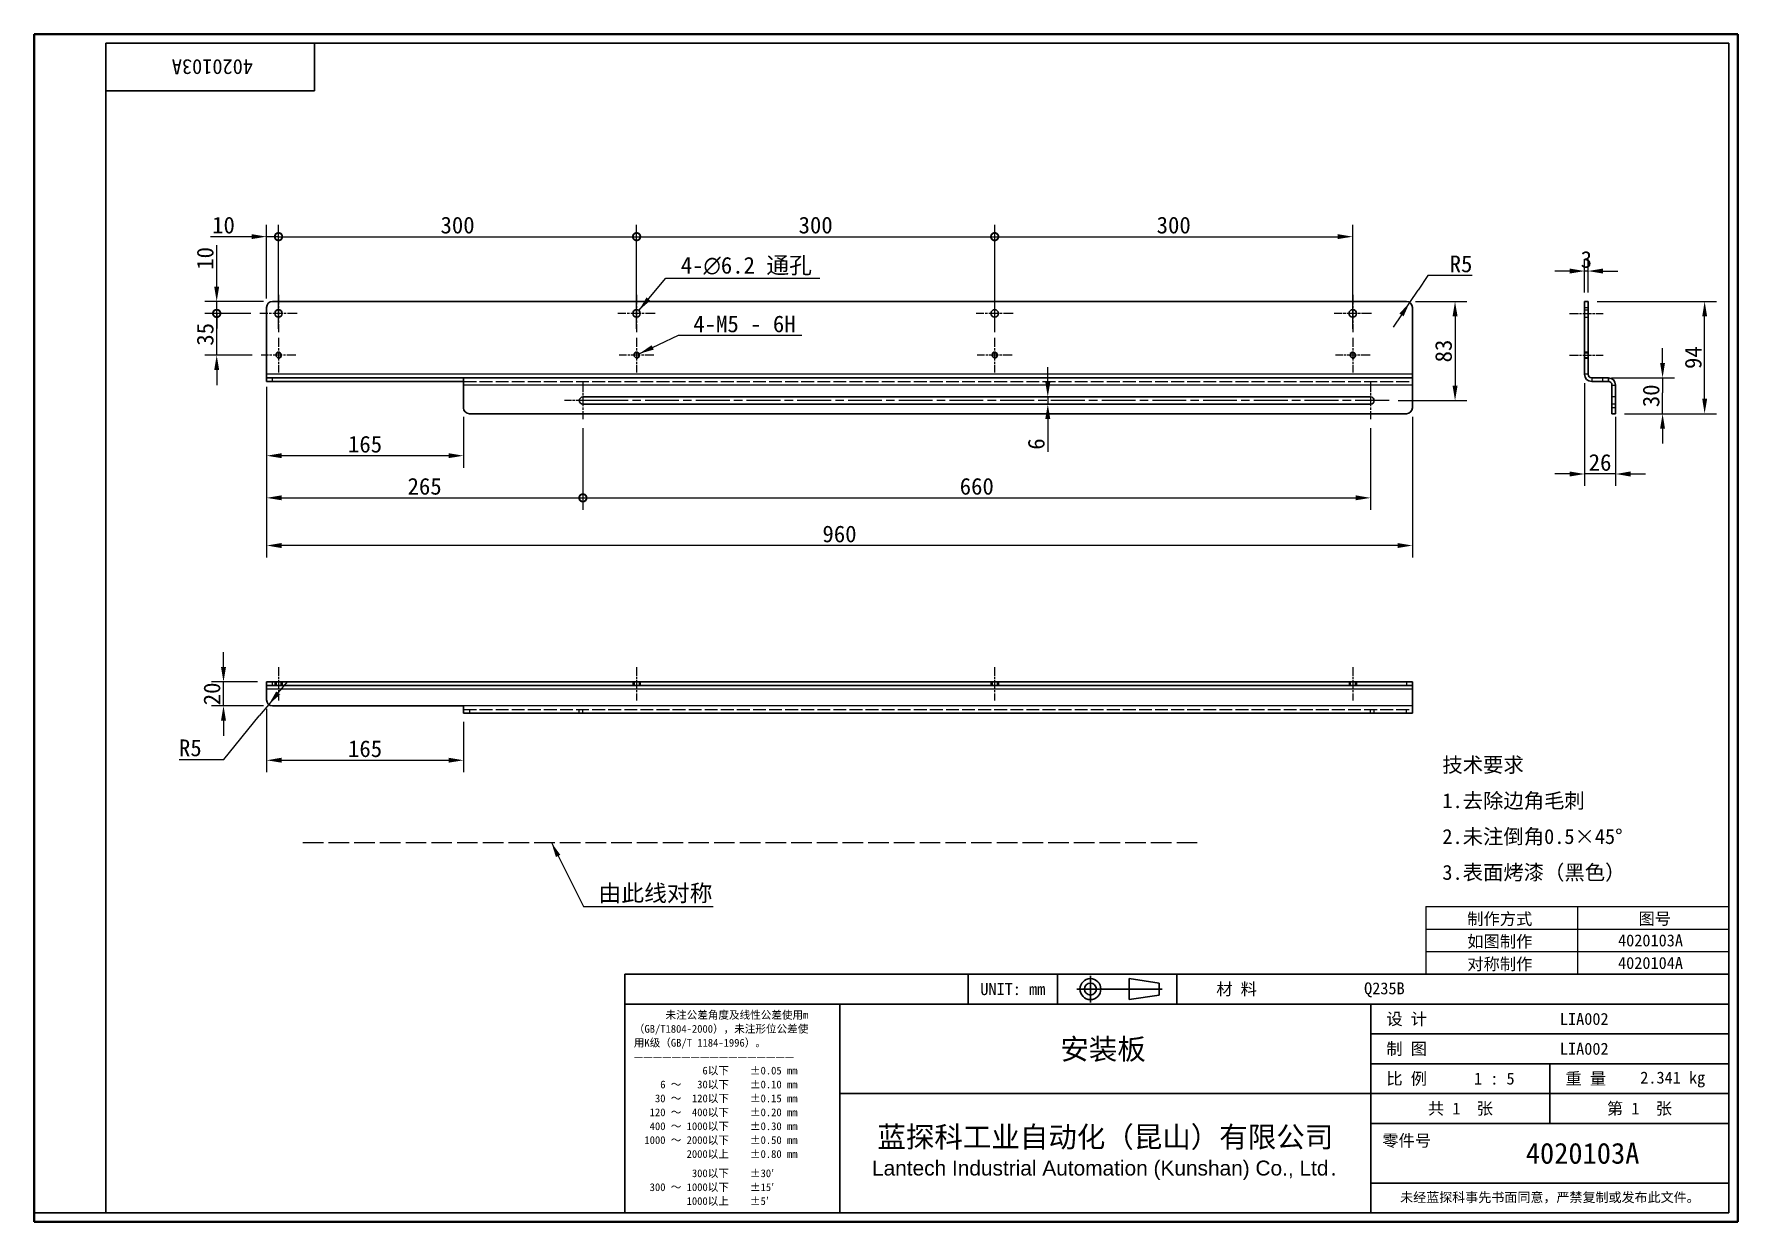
# Model space of a CAD drawing. Header units: millimetres. Extents: x 30 to 1458, y 27 to 1023.
import ezdxf
from ezdxf.enums import TextEntityAlignment as Align

# ---------------------------------------------------------------- set-up
doc = ezdxf.new("R2010")
doc.units = ezdxf.units.MM
doc.header["$LTSCALE"] = 5
for name, pattern in [('CHAIN', [0.3543, 0.2362, -0.0295, 0.0591, -0.0295]), ('DASHED', [0.2067, 0.1654, -0.0413]), ('DASHED_SPACE', [0.2067, 0.1654, -0.0413])]:
    doc.linetypes.add(name, pattern=pattern)
for name, color, linetype, lineweight in [('1', 7, 'Continuous', 18), ('可见 (ISO)', 7, 'Continuous', 25), ('可见窄的 (ISO)', 7, 'Continuous', 18), ('图框 (ISO)', 7, 'Continuous', 35), ('标题 (ISO)', 7, 'Continuous', 25), ('草图几何图元 (ISO)', 7, 'Continuous', 18)]:
    doc.layers.add(name, color=color, linetype=linetype, lineweight=lineweight)
for name, color, linetype, lineweight, true_color in [('中心标记 (ISO)', 1, 'CHAIN', 18, 0xff0000), ('中心线 (ISO)', 1, 'CHAIN', 18, 0xff0000), ('尺寸 (ISO)', 7, 'Continuous', 18, 0x008000), ('符号 (ISO)', 7, 'Continuous', 18, 0x008000), ('隐藏 (ISO)', 5, 'DASHED', 18, 0x0000ff), ('隐藏窄的 (ISO)', 5, 'DASHED', 18, 0x0000ff)]:
    doc.layers.add(name, color=color, linetype=linetype, lineweight=lineweight, true_color=true_color)
doc.styles.add('文本样式164', font='SimSun.ttf')
doc.styles.add('文本样式165', font='SimSun.ttf')
doc.styles.add('文本样式74', font='SimSun.ttf')
doc.styles.add('最新国标', font='simfang.ttf')
doc.styles.add('注释文本 (ISO)', font='simfang.ttf')
doc.dimstyles.new('默认 (GB)', dxfattribs={"dimscale": 5, "dimtxt": 2.8, "dimasz": 2.5, "dimexe": 2, "dimexo": 1.5, "dimgap": 0.5, "dimtad": 1, "dimtoh": 1, "dimdsep": 46, "dimtxsty": '最新国标', "dimcen": 0.09, "dimdle": 10, "dimclrd": 256, "dimclre": 256, "dimclrt": 256, "dimaunit": 1, "dimadec": 3, "dimazin": 2, "dimtfac": 0.535714, "dimtmove": 0, "dimatfit": 3, "dimfxl": 0, "dimtolj": 1, "dimtzin": 0, "dimlwd": -1, "dimlwe": -1, "dimarcsym": 0})
doc.dimstyles.new('默认 (GB)$7', dxfattribs={"dimscale": 5, "dimtxt": 2.8, "dimasz": 2.5, "dimexe": 2, "dimexo": 1.5, "dimgap": 0.5, "dimtad": 1, "dimtoh": 1, "dimdsep": 46, "dimtxsty": '最新国标', "dimcen": 0.09, "dimdle": 10, "dimclrd": 256, "dimclre": 256, "dimclrt": 256, "dimaunit": 1, "dimadec": 3, "dimazin": 2, "dimtfac": 0.535714, "dimtmove": 0, "dimatfit": 3, "dimfxl": 0, "dimtolj": 1, "dimtzin": 0, "dimlwd": -1, "dimlwe": -1, "dimarcsym": 0})

# ---------------------------------------------------------------- blocks, each defined once
blk = doc.blocks.new('图框 最新国标')
at = {"layer": '图框 (ISO)'}
for p, q in [((6, 7), (6, 204.5)), ((6, 204.5), (291.5, 204.5)), ((291.5, 204.5), (291.5, 5.5)), ((6, 7), (6, 5.5)), ((6, 7), (6, 5.5)), ((291.5, 5.5), (6, 5.5))]:
    blk.add_line(p, q, dxfattribs=at)
at = {"layer": '图框 (ISO)', "color": 7, "linetype": 'Continuous', "lineweight": 25}
for p, q in [((18, 203), (290, 203)), ((18, 7), (18, 203)), ((18, 203), (290, 203)), ((53, 203), (53, 195)), ((290, 203), (290, 7)), ((290, 203), (290, 7)), ((53, 195), (18, 195)), ((290, 7), (6, 7)), ((290, 7), (18, 7))]:
    blk.add_line(p, q, dxfattribs=at)
at = {"layer": '图框 (ISO)', "style": '文本样式74'}
blk.add_attdef('零件代号_001', (42.68, 200.25), '', height=2.5, rotation=180, dxfattribs=at)
blk = doc.blocks.new('标题栏 最新国标')
at = {"layer": '标题 (ISO)'}
for p, q in [((381.98, -183.84), (196.98, -183.84)), ((196.98, -183.84), (196.98, -223.84)), ((254.48, -183.84), (254.48, -188.84)), ((269.48, -183.84), (269.48, -188.84)), ((281.48, -188.09), (281.48, -184.59)), ((281.48, -184.59), (286.48, -185.34)), ((286.48, -185.34), (286.48, -187.34)), ((289.48, -183.84), (289.48, -188.84)), ((381.98, -223.84), (381.98, -183.84)), ((383.48, -183.84), (383.48, -225.34)), ((286.48, -187.34), (281.48, -188.09)), ((196.98, -188.84), (381.98, -188.84)), ((232.98, -188.84), (232.98, -223.84)), ((321.98, -188.84), (321.98, -223.84)), ((321.98, -193.84), (381.98, -193.84)), ((321.98, -198.84), (381.98, -198.84)), ((351.98, -198.84), (351.98, -208.84)), ((321.98, -203.84), (232.98, -203.84)), ((321.98, -203.84), (381.98, -203.84)), ((321.98, -208.84), (381.98, -208.84)), ((321.98, -218.84), (381.98, -218.84)), ((196.98, -223.84), (381.98, -223.84)), ((383.48, -225.34), (196.98, -225.34))]:
    blk.add_line(p, q, dxfattribs=at)
at = {"layer": '标题 (ISO)', "linetype": 'CHAIN', "ltscale": 5.000333}
blk.add_line((274.98, -184.09), (274.98, -188.59), dxfattribs=at)
at = {"layer": '标题 (ISO)', "linetype": 'CHAIN', "ltscale": 15.834605}
blk.add_line((272.73, -186.34), (286.98, -186.34), dxfattribs=at)
at = {"layer": '标题 (ISO)'}
for radius in [1.75, 1]:
    blk.add_circle((274.98, -186.34), radius, dxfattribs=at)
at = {"layer": '1', "style": '文本样式164'}
for s, p in [('UNIT: mm', (261.98, -186.34)), ('材 料', (299.48, -186.34)), ('设 计', (327.98, -191.34)), ('制 图', (327.98, -196.34)), ('比 例', (327.98, -201.34)), ('重 量', (357.98, -201.34)), ('共 1  张', (336.98, -206.34)), ('第 1  张', (366.98, -206.34))]:
    blk.add_text(s, height=2, dxfattribs=at).set_placement(p, align=Align.MIDDLE_CENTER)
at = {"layer": '标题 (ISO)', "char_height": 2, "style": '注释文本 (ISO)'}
for s, insert, attachment_point, line_spacing_factor in [('{\\fSimSun|b0|i0|c134|p2;\\H0.65x;      未注公差角度及线性公差使用m\\P（GB/T1804-2000），未注形位公差使\\P用K级（GB/T 1184-1996）。\\P—————————————————\\P             6以下    ±0.05 mm\\P     6 ～   30以下    ±0.10 mm\\P    30 ～  120以下    ±0.15 mm\\P   120 ～  400以下    ±0.20 mm\\P   400 ～ 1000以下    ±0.30 mm\\P  1000 ～ 2000以下    ±0.50 mm\\P          2000以上    ±0.80 mm\\P\\H0.38462x;\\P\\H2.6x;           300以下    ±30′\\P   300 ～ 1000以下    ±15′\\P          1000以上    ±5′}', (198.48, -206.34), 4, 1.075116), ('{\\fMicrosoft YaHei|b0|i0|c134|p34;\\H1.75x;蓝探科工业自动化（昆山）有限公司\\P\\fArial|b0|i0|c0|p34;\\H0.71429x;Lantech Industrial Automation (Kunshan) Co., Ltd\\fFangSong|b0|i0|c134|p49;.\\H1.15195x; }', (277.48, -213.84), 5, 0.978695)]:
    blk.add_mtext(s, dxfattribs=dict(at, insert=insert, attachment_point=attachment_point, line_spacing_factor=line_spacing_factor))
at = {"layer": '标题 (ISO)', "attachment_point": 5, "style": '注释文本 (ISO)'}
for s, insert, char_height in [('\\fFangSong|b0|i0;零件号', (327.98, -211.84), 2), ('\\fSimSun|b0|i0;{\\H1.6000;未经蓝探科事先书面同意，严禁复制或发布此文件。}', (351.98, -221.34), 1.6)]:
    blk.add_mtext(s, dxfattribs=dict(at, insert=insert, char_height=char_height))
at = {"layer": '标题 (ISO)'}
for tag, p, height, style in [('材料_001', (320.84, -187.21), 2, '注释文本 (ISO)'), ('设计人_001', (353.65, -192.33), 2, '注释文本 (ISO)'), ('库存编号_001', (269.94, -198.13), 3.5, '文本样式165'), ('设计人_001', (353.65, -197.33), 2, '注释文本 (ISO)'), ('视图比例_001', (339.26, -202.33), 2, '注释文本 (ISO)'), ('质量\\P3;_001', (367.11, -202.16), 2, '注释文本 (ISO)'), ('零件代号_001', (347.93, -215.59), 3.5, '文本样式165')]:
    blk.add_attdef(tag, p, '', height=height, dxfattribs=dict(at, style=style))
blk = doc.blocks.new('_DotSmall')
at = {"color": 0, "linetype": 'ByBlock', "const_width": 0.5}
blk.add_lwpolyline([(-0.0625, 0, 1), (0.0625, 0, 1)], format="xyb", close=True, dxfattribs=at)
blk = doc.blocks.new('*D5')
at = {"layer": 'Defpoints', "color": 0, "transparency": 16777216}
for p in [(234.8, 852.8), (224.8, 793.5), (234.8, 768.1)]:
    blk.add_point(p, dxfattribs=at)
at = {"layer": '尺寸 (ISO)', "color": 116, "true_color": 0x00803f, "transparency": 16777216}
for p, q in [((224.8, 801), (224.8, 862.8)), ((234.8, 775.6), (234.8, 862.8)), ((212.3, 852.8), (177.7, 852.8)), ((234.8, 852.8), (224.8, 852.8)), ((234.8, 852.8), (259.8, 852.8))]:
    blk.add_line(p, q, dxfattribs=at)
blk.add_solid([(212.3, 854.9), (212.3, 850.8), (224.8, 852.8)], dxfattribs=at)
at = {"layer": '尺寸 (ISO)', "color": 116, "true_color": 0x00803f, "transparency": 16777216, "xscale": 12.5, "yscale": 12.5, "zscale": 12.5, "rotation": 180}
blk.add_blockref('_DotSmall', (234.8, 852.8), dxfattribs=at)
at = {"layer": '尺寸 (ISO)', "transparency": 16777216, "insert": (188.7, 862.4), "char_height": 14, "attachment_point": 5, "style": '最新国标'}
blk.add_mtext('\\A1;10', dxfattribs=at)
blk = doc.blocks.new('*D7')
at = {"layer": 'Defpoints', "color": 0, "transparency": 16777216}
for p in [(534.8, 852.8), (234.8, 768.1), (534.8, 768.1)]:
    blk.add_point(p, dxfattribs=at)
at = {"layer": '尺寸 (ISO)', "color": 116, "true_color": 0x00803f, "transparency": 16777216}
for p, q in [((234.8, 775.6), (234.8, 862.8)), ((534.8, 775.6), (534.8, 862.8)), ((234.8, 852.8), (534.8, 852.8))]:
    blk.add_line(p, q, dxfattribs=at)
at = {"layer": '尺寸 (ISO)', "color": 116, "true_color": 0x00803f, "transparency": 16777216, "xscale": 12.5, "yscale": 12.5, "zscale": 12.5, "rotation": 180}
blk.add_blockref('_DotSmall', (234.8, 852.8), dxfattribs=at)
at = {"layer": '尺寸 (ISO)', "color": 116, "true_color": 0x00803f, "transparency": 16777216, "xscale": 12.5, "yscale": 12.5, "zscale": 12.5}
blk.add_blockref('_DotSmall', (534.8, 852.8), dxfattribs=at)
at = {"layer": '尺寸 (ISO)', "transparency": 16777216, "insert": (384.8, 862.4), "char_height": 14, "attachment_point": 5, "style": '最新国标'}
blk.add_mtext('\\A1;300', dxfattribs=at)
blk = doc.blocks.new('*D8')
at = {"layer": 'Defpoints', "color": 0, "transparency": 16777216}
for p in [(834.8, 852.8), (534.8, 768.1), (834.8, 768.1)]:
    blk.add_point(p, dxfattribs=at)
at = {"layer": '尺寸 (ISO)', "color": 116, "true_color": 0x00803f, "transparency": 16777216}
for p, q in [((534.8, 775.6), (534.8, 862.8)), ((834.8, 775.6), (834.8, 862.8)), ((534.8, 852.8), (834.8, 852.8))]:
    blk.add_line(p, q, dxfattribs=at)
at = {"layer": '尺寸 (ISO)', "color": 116, "true_color": 0x00803f, "transparency": 16777216, "xscale": 12.5, "yscale": 12.5, "zscale": 12.5, "rotation": 180}
blk.add_blockref('_DotSmall', (534.8, 852.8), dxfattribs=at)
at = {"layer": '尺寸 (ISO)', "color": 116, "true_color": 0x00803f, "transparency": 16777216, "xscale": 12.5, "yscale": 12.5, "zscale": 12.5}
blk.add_blockref('_DotSmall', (834.8, 852.8), dxfattribs=at)
at = {"layer": '尺寸 (ISO)', "transparency": 16777216, "insert": (684.8, 862.4), "char_height": 14, "attachment_point": 5, "style": '最新国标'}
blk.add_mtext('\\A1;300', dxfattribs=at)
blk = doc.blocks.new('*D9')
at = {"layer": 'Defpoints', "color": 0, "transparency": 16777216}
for p in [(1134.8, 852.8), (834.8, 768.1), (1134.8, 768.1)]:
    blk.add_point(p, dxfattribs=at)
at = {"layer": '尺寸 (ISO)', "color": 116, "true_color": 0x00803f, "transparency": 16777216}
for p, q in [((834.8, 775.6), (834.8, 862.8)), ((1134.8, 775.6), (1134.8, 862.8)), ((834.8, 852.8), (1122.3, 852.8))]:
    blk.add_line(p, q, dxfattribs=at)
blk.add_solid([(1122.3, 854.9), (1122.3, 850.8), (1134.8, 852.8)], dxfattribs=at)
at = {"layer": '尺寸 (ISO)', "color": 116, "true_color": 0x00803f, "transparency": 16777216, "xscale": 12.5, "yscale": 12.5, "zscale": 12.5, "rotation": 180}
blk.add_blockref('_DotSmall', (834.8, 852.8), dxfattribs=at)
at = {"layer": '尺寸 (ISO)', "transparency": 16777216, "insert": (984.8, 862.4), "char_height": 14, "attachment_point": 5, "style": '最新国标'}
blk.add_mtext('\\A1;300', dxfattribs=at)
blk = doc.blocks.new('*D10')
at = {"layer": 'Defpoints', "color": 0, "transparency": 16777216}
for p in [(224.8, 731.5), (489.8, 700), (489.8, 634)]:
    blk.add_point(p, dxfattribs=at)
at = {"layer": '尺寸 (ISO)', "color": 116, "true_color": 0x00803f, "transparency": 16777216}
for p, q in [((224.8, 724), (224.8, 624)), ((489.8, 692.5), (489.8, 624)), ((237.3, 634), (489.8, 634))]:
    blk.add_line(p, q, dxfattribs=at)
blk.add_solid([(237.3, 636.1), (237.3, 632), (224.8, 634)], dxfattribs=at)
at = {"layer": '尺寸 (ISO)', "color": 116, "true_color": 0x00803f, "transparency": 16777216, "xscale": 12.5, "yscale": 12.5, "zscale": 12.5}
blk.add_blockref('_DotSmall', (489.8, 634), dxfattribs=at)
at = {"layer": '尺寸 (ISO)', "transparency": 16777216, "insert": (357.2, 643.6), "char_height": 14, "attachment_point": 5, "style": '最新国标'}
blk.add_mtext('\\A1;265', dxfattribs=at)
blk = doc.blocks.new('*D11')
at = {"layer": 'Defpoints', "color": 0, "transparency": 16777216}
for p in [(489.8, 700), (1149.8, 700), (1149.8, 634)]:
    blk.add_point(p, dxfattribs=at)
at = {"layer": '尺寸 (ISO)', "color": 116, "true_color": 0x00803f, "transparency": 16777216}
for p, q in [((489.8, 692.5), (489.8, 624)), ((1149.8, 692.5), (1149.8, 624)), ((489.8, 634), (1137.3, 634))]:
    blk.add_line(p, q, dxfattribs=at)
blk.add_solid([(1137.3, 636.1), (1137.3, 632), (1149.8, 634)], dxfattribs=at)
at = {"layer": '尺寸 (ISO)', "color": 116, "true_color": 0x00803f, "transparency": 16777216, "xscale": 12.5, "yscale": 12.5, "zscale": 12.5, "rotation": 180}
blk.add_blockref('_DotSmall', (489.8, 634), dxfattribs=at)
at = {"layer": '尺寸 (ISO)', "transparency": 16777216, "insert": (819.8, 643.6), "char_height": 14, "attachment_point": 5, "style": '最新国标'}
blk.add_mtext('\\A1;660', dxfattribs=at)
blk = doc.blocks.new('*D12')
at = {"layer": 'Defpoints', "color": 0, "transparency": 16777216}
for p in [(224.8, 731.5), (389.8, 709.5), (224.8, 669.3)]:
    blk.add_point(p, dxfattribs=at)
at = {"layer": '尺寸 (ISO)', "color": 116, "true_color": 0x00803f, "transparency": 16777216}
for p, q in [((224.8, 724), (224.8, 659.3)), ((389.8, 702), (389.8, 659.3)), ((377.3, 669.3), (237.3, 669.3))]:
    blk.add_line(p, q, dxfattribs=at)
for points in [[(237.3, 671.4), (237.3, 667.3), (224.8, 669.3)], [(377.3, 671.4), (377.3, 667.3), (389.8, 669.3)]]:
    blk.add_solid(points, dxfattribs=at)
at = {"layer": '尺寸 (ISO)', "transparency": 16777216, "insert": (307.3, 678.9), "char_height": 14, "attachment_point": 5, "style": '最新国标'}
blk.add_mtext('\\A1;165', dxfattribs=at)
blk = doc.blocks.new('*D13')
at = {"layer": 'Defpoints', "color": 0, "transparency": 16777216}
for p in [(183, 788.5), (219.2, 788.5), (220.2, 753.5)]:
    blk.add_point(p, dxfattribs=at)
at = {"layer": '尺寸 (ISO)', "color": 116, "true_color": 0x00803f, "transparency": 16777216}
for p, q in [((211.7, 788.5), (173, 788.5)), ((183, 766), (183, 788.5)), ((183, 753.5), (183, 766)), ((212.7, 753.5), (173, 753.5)), ((183, 741), (183, 728.5))]:
    blk.add_line(p, q, dxfattribs=at)
blk.add_solid([(180.9, 741), (185.1, 741), (183, 753.5)], dxfattribs=at)
at = {"layer": '尺寸 (ISO)', "color": 116, "true_color": 0x00803f, "transparency": 16777216, "xscale": 12.5, "yscale": 12.5, "zscale": 12.5, "rotation": 270}
blk.add_blockref('_DotSmall', (183, 788.5), dxfattribs=at)
at = {"layer": '尺寸 (ISO)', "transparency": 16777216, "insert": (173.4, 771), "char_height": 14, "attachment_point": 5, "rotation": 90, "style": '最新国标'}
blk.add_mtext('\\A1;35', dxfattribs=at)
blk = doc.blocks.new('*D14')
at = {"layer": 'Defpoints', "color": 0, "transparency": 16777216}
for p in [(183, 798.5), (219.2, 788.5), (229.8, 798.5)]:
    blk.add_point(p, dxfattribs=at)
at = {"layer": '尺寸 (ISO)', "color": 116, "true_color": 0x00803f, "transparency": 16777216}
for p, q in [((183, 811), (183, 845.6)), ((222.3, 798.5), (173, 798.5)), ((211.7, 788.5), (173, 788.5)), ((183, 788.5), (183, 798.5)), ((183, 788.5), (183, 776))]:
    blk.add_line(p, q, dxfattribs=at)
blk.add_solid([(180.9, 811), (185.1, 811), (183, 798.5)], dxfattribs=at)
at = {"layer": '尺寸 (ISO)', "color": 116, "true_color": 0x00803f, "transparency": 16777216, "xscale": 12.5, "yscale": 12.5, "zscale": 12.5, "rotation": 90}
blk.add_blockref('_DotSmall', (183, 788.5), dxfattribs=at)
at = {"layer": '尺寸 (ISO)', "transparency": 16777216, "insert": (173.4, 834.6), "char_height": 14, "attachment_point": 5, "rotation": 90, "style": '最新国标'}
blk.add_mtext('\\A1;10', dxfattribs=at)
blk = doc.blocks.new('*D15')
at = {"layer": 'Defpoints', "color": 0, "transparency": 16777216}
for p in [(224.8, 734.5), (1184.8, 709.5), (224.8, 594.1)]:
    blk.add_point(p, dxfattribs=at)
at = {"layer": '尺寸 (ISO)', "color": 116, "true_color": 0x00803f, "transparency": 16777216}
for p, q in [((224.8, 727), (224.8, 584.1)), ((1184.8, 702), (1184.8, 584.1)), ((1172.3, 594.1), (237.3, 594.1))]:
    blk.add_line(p, q, dxfattribs=at)
for points in [[(237.3, 596.2), (237.3, 592), (224.8, 594.1)], [(1172.3, 596.2), (1172.3, 592), (1184.8, 594.1)]]:
    blk.add_solid(points, dxfattribs=at)
at = {"layer": '尺寸 (ISO)', "transparency": 16777216, "insert": (704.8, 603.7), "char_height": 14, "attachment_point": 5, "style": '最新国标'}
blk.add_mtext('\\A1;960', dxfattribs=at)
blk = doc.blocks.new('*D16')
at = {"layer": 'Defpoints', "color": 0, "transparency": 16777216}
for p in [(1179.8, 793.5), (1182.5, 797.7)]:
    blk.add_point(p, dxfattribs=at)
at = {"layer": '尺寸 (ISO)', "color": 116, "true_color": 0x00803f, "transparency": 16777216}
for p, q in [((1197.6, 820.4), (1189.5, 808.1)), ((1234.8, 820.4), (1197.6, 820.4)), ((1182.5, 797.7), (1189.5, 808.1)), ((1175.6, 787.3), (1168.7, 776.9)), ((1179.8, 793.5), (1182.5, 797.7))]:
    blk.add_line(p, q, dxfattribs=at)
blk.add_solid([(1173.9, 788.4), (1177.4, 786.1), (1182.5, 797.7)], dxfattribs=at)
at = {"layer": '尺寸 (ISO)', "transparency": 16777216, "insert": (1225.5, 829.9), "char_height": 14, "attachment_point": 5, "style": '最新国标'}
blk.add_mtext('\\A1;R5', dxfattribs=at)
blk = doc.blocks.new('*D17')
at = {"layer": 'Defpoints', "color": 0, "transparency": 16777216}
for p in [(879.3, 718.5), (879.3, 712.5), (879.3, 712.5)]:
    blk.add_point(p, dxfattribs=at)
at = {"layer": '尺寸 (ISO)', "color": 116, "true_color": 0x00803f, "transparency": 16777216}
for p, q in [((879.3, 731), (879.3, 743.5)), ((879.3, 718.5), (879.3, 712.5)), ((879.3, 700), (879.3, 672.5))]:
    blk.add_line(p, q, dxfattribs=at)
for points in [[(877.2, 731), (881.4, 731), (879.3, 718.5)], [(877.2, 700), (881.4, 700), (879.3, 712.5)]]:
    blk.add_solid(points, dxfattribs=at)
at = {"layer": '尺寸 (ISO)', "transparency": 16777216, "insert": (869.7, 679.1), "char_height": 14, "attachment_point": 5, "rotation": 90, "style": '最新国标'}
blk.add_mtext('\\A1;6', dxfattribs=at)
blk = doc.blocks.new('*D18')
at = {"layer": 'Defpoints', "color": 0, "transparency": 16777216}
for p in [(1329, 737.5), (1355, 709.5), (1329, 654)]:
    blk.add_point(p, dxfattribs=at)
at = {"layer": '尺寸 (ISO)', "color": 116, "true_color": 0x00803f, "transparency": 16777216}
for p, q in [((1329, 730), (1329, 644)), ((1355, 702), (1355, 644)), ((1316.5, 654), (1304, 654)), ((1355, 654), (1329, 654)), ((1367.5, 654), (1380, 654))]:
    blk.add_line(p, q, dxfattribs=at)
for points in [[(1316.5, 656.1), (1316.5, 651.9), (1329, 654)], [(1367.5, 656.1), (1367.5, 651.9), (1355, 654)]]:
    blk.add_solid(points, dxfattribs=at)
at = {"layer": '尺寸 (ISO)', "transparency": 16777216, "insert": (1342, 663.6), "char_height": 14, "attachment_point": 5, "style": '最新国标'}
blk.add_mtext('\\A1;26', dxfattribs=at)
blk = doc.blocks.new('*D19')
at = {"layer": 'Defpoints', "color": 0, "transparency": 16777216}
for p in [(1344, 734.5), (1394.4, 734.5), (1355, 704.5)]:
    blk.add_point(p, dxfattribs=at)
at = {"layer": '尺寸 (ISO)', "color": 116, "true_color": 0x00803f, "transparency": 16777216}
for p, q in [((1394.4, 747), (1394.4, 759.5)), ((1351.5, 734.5), (1404.4, 734.5)), ((1394.4, 734.5), (1394.4, 722)), ((1394.4, 717), (1394.4, 722)), ((1394.4, 704.5), (1394.4, 717)), ((1362.5, 704.5), (1404.4, 704.5)), ((1394.4, 692), (1394.4, 679.5))]:
    blk.add_line(p, q, dxfattribs=at)
for points in [[(1392.3, 747), (1396.4, 747), (1394.4, 734.5)], [(1392.3, 692), (1396.4, 692), (1394.4, 704.5)]]:
    blk.add_solid(points, dxfattribs=at)
at = {"layer": '尺寸 (ISO)', "transparency": 16777216, "insert": (1384.8, 719.5), "char_height": 14, "attachment_point": 5, "rotation": 90, "style": '最新国标'}
blk.add_mtext('\\A1;30', dxfattribs=at)
blk = doc.blocks.new('*D20')
at = {"layer": 'Defpoints', "color": 0, "transparency": 16777216}
for p in [(1332, 798.5), (1429.6, 798.5), (1355, 704.5)]:
    blk.add_point(p, dxfattribs=at)
at = {"layer": '尺寸 (ISO)', "color": 116, "true_color": 0x00803f, "transparency": 16777216}
for p, q in [((1339.5, 798.5), (1439.6, 798.5)), ((1429.6, 717), (1429.6, 786)), ((1362.5, 704.5), (1439.6, 704.5))]:
    blk.add_line(p, q, dxfattribs=at)
for points in [[(1427.6, 786), (1431.7, 786), (1429.6, 798.5)], [(1427.6, 717), (1431.7, 717), (1429.6, 704.5)]]:
    blk.add_solid(points, dxfattribs=at)
at = {"layer": '尺寸 (ISO)', "transparency": 16777216, "insert": (1420.1, 751.5), "char_height": 14, "attachment_point": 5, "rotation": 90, "style": '最新国标'}
blk.add_mtext('\\A1;94', dxfattribs=at)
blk = doc.blocks.new('*D21')
at = {"layer": 'Defpoints', "color": 0, "transparency": 16777216}
for p in [(1329, 824), (1329, 798.5), (1332, 798.5)]:
    blk.add_point(p, dxfattribs=at)
at = {"layer": '尺寸 (ISO)', "color": 116, "true_color": 0x00803f, "transparency": 16777216}
for p, q in [((1329, 806), (1329, 834)), ((1332, 806), (1332, 834)), ((1316.5, 824), (1304, 824)), ((1332, 824), (1329, 824)), ((1344.5, 824), (1357, 824))]:
    blk.add_line(p, q, dxfattribs=at)
for points in [[(1316.5, 826.1), (1316.5, 821.9), (1329, 824)], [(1344.5, 826.1), (1344.5, 821.9), (1332, 824)]]:
    blk.add_solid(points, dxfattribs=at)
at = {"layer": '尺寸 (ISO)', "transparency": 16777216, "insert": (1330.5, 833.6), "char_height": 14, "attachment_point": 5, "style": '最新国标'}
blk.add_mtext('\\A1;3', dxfattribs=at)
blk = doc.blocks.new('*D22')
at = {"layer": 'Defpoints', "color": 0, "transparency": 16777216}
for p in [(224.8, 464.8), (389.8, 453.8), (389.8, 414.2)]:
    blk.add_point(p, dxfattribs=at)
at = {"layer": '尺寸 (ISO)', "color": 116, "true_color": 0x00803f, "transparency": 16777216}
for p, q in [((224.8, 457.3), (224.8, 404.2)), ((389.8, 446.3), (389.8, 404.2)), ((237.3, 414.2), (377.3, 414.2))]:
    blk.add_line(p, q, dxfattribs=at)
for points in [[(237.3, 416.3), (237.3, 412.2), (224.8, 414.2)], [(377.3, 416.3), (377.3, 412.2), (389.8, 414.2)]]:
    blk.add_solid(points, dxfattribs=at)
at = {"layer": '尺寸 (ISO)', "transparency": 16777216, "insert": (307.3, 423.8), "char_height": 14, "attachment_point": 5, "style": '最新国标'}
blk.add_mtext('\\A1;165', dxfattribs=at)
blk = doc.blocks.new('*D23')
at = {"layer": 'Defpoints', "color": 0, "transparency": 16777216}
for p in [(188.7, 479.8), (224.8, 479.8), (229.8, 459.8)]:
    blk.add_point(p, dxfattribs=at)
at = {"layer": '尺寸 (ISO)', "color": 116, "true_color": 0x00803f, "transparency": 16777216}
for p, q in [((188.7, 492.3), (188.7, 504.8)), ((217.3, 479.8), (178.7, 479.8)), ((188.7, 459.8), (188.7, 479.8)), ((222.3, 459.8), (178.7, 459.8)), ((188.7, 447.3), (188.7, 434.8))]:
    blk.add_line(p, q, dxfattribs=at)
for points in [[(186.6, 492.3), (190.8, 492.3), (188.7, 479.8)], [(186.6, 447.3), (190.8, 447.3), (188.7, 459.8)]]:
    blk.add_solid(points, dxfattribs=at)
at = {"layer": '尺寸 (ISO)', "transparency": 16777216, "insert": (179.1, 469.8), "char_height": 14, "attachment_point": 5, "rotation": 90, "style": '最新国标'}
blk.add_mtext('\\A1;20', dxfattribs=at)
blk = doc.blocks.new('*D24')
at = {"layer": 'Defpoints', "color": 0, "transparency": 16777216}
for p in [(226.6, 460.9), (229.8, 464.8)]:
    blk.add_point(p, dxfattribs=at)
at = {"layer": '尺寸 (ISO)', "color": 116, "true_color": 0x00803f, "transparency": 16777216}
for p, q in [((234.5, 470.6), (242.5, 480.2)), ((226.6, 460.9), (218.7, 451.3)), ((229.8, 464.8), (226.6, 460.9)), ((188.9, 414.9), (218.7, 451.3)), ((151.6, 414.9), (188.9, 414.9))]:
    blk.add_line(p, q, dxfattribs=at)
blk.add_solid([(232.9, 471.9), (236.2, 469.3), (226.6, 460.9)], dxfattribs=at)
at = {"layer": '尺寸 (ISO)', "transparency": 16777216, "insert": (160.9, 424.5), "char_height": 14, "attachment_point": 5, "style": '最新国标'}
blk.add_mtext('\\A1;R5', dxfattribs=at)
blk = doc.blocks.new('*D25')
at = {"layer": 'Defpoints', "color": 0, "transparency": 16777216}
for p in [(1179.8, 798.5), (1165.3, 715.5), (1220.5, 715.5)]:
    blk.add_point(p, dxfattribs=at)
at = {"layer": '尺寸 (ISO)', "color": 116, "true_color": 0x00803f, "transparency": 16777216}
for p, q in [((1187.3, 798.5), (1230.5, 798.5)), ((1220.5, 786), (1220.5, 728)), ((1172.8, 715.5), (1230.5, 715.5))]:
    blk.add_line(p, q, dxfattribs=at)
for points in [[(1218.4, 786), (1222.6, 786), (1220.5, 798.5)], [(1218.4, 728), (1222.6, 728), (1220.5, 715.5)]]:
    blk.add_solid(points, dxfattribs=at)
at = {"layer": '尺寸 (ISO)', "transparency": 16777216, "insert": (1210.9, 757), "char_height": 14, "attachment_point": 5, "rotation": 90, "style": '最新国标'}
blk.add_mtext('\\A1;83', dxfattribs=at)
blk = doc.blocks.new('表格1')
at = {"layer": '符号 (ISO)'}
for p, q in [((239.2, 58.33), (290, 58.33)), ((239.2, 58.33), (239.2, 54.56)), ((264.6, 58.33), (264.6, 54.56)), ((290, 58.33), (290, 54.56)), ((239.2, 54.56), (290, 54.56)), ((239.2, 54.56), (239.2, 47)), ((264.6, 54.56), (264.6, 47)), ((290, 54.56), (290, 47)), ((239.2, 50.78), (290, 50.78)), ((239.2, 47), (290, 47))]:
    blk.add_line(p, q, dxfattribs=at)
at = {"layer": '符号 (ISO)', "char_height": 2, "attachment_point": 7, "style": '注释文本 (ISO)'}
for s, insert in [('制作方式', (246.14, 55.04)), ('图号', (274.84, 55.09)), ('如图制作', (246.15, 51.26)), ('4020103A', (271.41, 51.63)), ('对称制作', (246.15, 47.48)), ('4020104A', (271.41, 47.85))]:
    blk.add_mtext(s, dxfattribs=dict(at, insert=insert))

msp = doc.modelspace()

# ---------------------------------------------------------------- linework, layer by layer
at = {"layer": '中心标记 (ISO)', "ltscale": 6.933834}
for p, q in [((234.7856, 804.1243), (234.7856, 772.9243)), ((534.7856, 804.1243), (534.7856, 772.9243)), ((834.7856, 804.1243), (834.7856, 772.9243)), ((1134.7856, 804.1243), (1134.7856, 772.9243)), ((250.3856, 788.5243), (219.1856, 788.5243)), ((550.3856, 788.5243), (519.1856, 788.5243)), ((850.3856, 788.5243), (819.1856, 788.5243)), ((1150.3856, 788.5243), (1119.1856, 788.5243))]:
    msp.add_line(p, q, dxfattribs=at)
at = {"layer": '中心标记 (ISO)', "ltscale": 6.474683}
for p, q in [((234.7856, 768.0913), (234.7856, 738.9573)), ((534.7856, 768.0913), (534.7856, 738.9573)), ((834.7856, 768.0913), (834.7856, 738.9573)), ((1134.7856, 768.0913), (1134.7856, 738.9573)), ((249.3526, 753.5243), (220.2186, 753.5243)), ((549.3526, 753.5243), (520.2186, 753.5243)), ((849.3526, 753.5243), (820.2186, 753.5243)), ((1149.3526, 753.5243), (1120.2186, 753.5243))]:
    msp.add_line(p, q, dxfattribs=at)
at = {"layer": '中心标记 (ISO)', "ltscale": 6.889386}
for p, q in [((489.7856, 731.0243), (489.7856, 700.0243)), ((1149.7856, 731.0243), (1149.7856, 700.0243))]:
    msp.add_line(p, q, dxfattribs=at)
at = {"layer": '中心标记 (ISO)', "ltscale": 6.222661}
msp.add_line((502.2856, 715.5243), (474.2856, 715.5243), dxfattribs=at)
at = {"layer": '中心标记 (ISO)', "ltscale": 23.990969}
msp.add_line((1165.2856, 715.5243), (490.4391, 715.5243), dxfattribs=at)
at = {"layer": '中心线 (ISO)', "ltscale": 6.222661}
for p, q in [((1316.4664, 788.5243), (1344.4664, 788.5243)), ((1316.4664, 753.5243), (1344.4664, 753.5243)), ((234.7856, 492.2785), (234.7856, 464.2785)), ((534.7856, 492.2785), (534.7856, 464.2785)), ((834.7856, 492.2785), (834.7856, 464.2785)), ((1134.7856, 492.2785), (1134.7856, 464.2785))]:
    msp.add_line(p, q, dxfattribs=at)
at = {"layer": '可见 (ISO)'}
for p, q in [((224.7856, 793.5243), (224.7856, 737.5243)), ((229.7856, 798.5243), (1179.7856, 798.5243)), ((1184.7856, 793.5243), (1184.7856, 737.5243)), ((1331.9664, 798.5243), (1328.9664, 798.5243)), ((1328.9664, 793.5243), (1328.9664, 798.5243)), ((1328.9664, 793.5243), (1328.9664, 737.5243)), ((1331.9664, 798.5243), (1331.9664, 793.5243)), ((1331.9664, 793.5243), (1331.9664, 737.5243)), ((224.7856, 737.5243), (224.7856, 734.5243)), ((224.7856, 734.5243), (229.7856, 734.5243)), ((224.7856, 734.5243), (224.7856, 731.5243)), ((229.7856, 731.5243), (224.7856, 731.5243)), ((389.7856, 734.5243), (229.7856, 734.5243)), ((229.7856, 731.5243), (389.7856, 731.5243)), ((389.7856, 728.5243), (389.7856, 734.5243)), ((1184.7856, 734.5243), (389.7856, 734.5243)), ((389.7856, 728.5243), (389.7856, 709.5243)), ((1184.7856, 737.5243), (1184.7856, 734.5243)), ((1184.7856, 728.5243), (1184.7856, 734.5243)), ((1184.7856, 728.5243), (1184.7856, 709.5243)), ((1334.9664, 734.5243), (1343.9664, 734.5243)), ((1334.9664, 731.5243), (1343.9664, 731.5243)), ((1343.9664, 734.5243), (1348.9664, 734.5243)), ((1348.9664, 731.5243), (1343.9664, 731.5243)), ((1348.9664, 731.5243), (1348.9664, 734.5243)), ((1351.9664, 709.5243), (1351.9664, 728.5243)), ((1354.9664, 728.5243), (1354.9664, 709.5243)), ((489.7856, 718.5243), (1149.7856, 718.5243)), ((394.7856, 704.5243), (1179.7856, 704.5243)), ((1149.7856, 712.5243), (489.7856, 712.5243)), ((1351.9664, 704.5243), (1351.9664, 709.5243)), ((1351.9664, 704.5243), (1354.9664, 704.5243)), ((1354.9664, 709.5243), (1354.9664, 704.5243)), ((224.7856, 479.7785), (229.7856, 479.7785)), ((224.7856, 479.7785), (224.7856, 476.7785)), ((229.7856, 476.7785), (224.7856, 476.7785)), ((224.7856, 476.7785), (224.7856, 473.7785)), ((224.7856, 473.7785), (224.7856, 464.7785)), ((1179.7856, 479.7785), (229.7856, 479.7785)), ((229.7856, 476.7785), (1179.7856, 476.7785)), ((1179.7856, 479.7785), (1184.7856, 479.7785)), ((1184.7856, 476.7785), (1179.7856, 476.7785)), ((1184.7856, 476.7785), (1184.7856, 479.7785)), ((1184.7856, 476.7785), (1184.7856, 473.7785)), ((1184.7856, 473.7785), (1184.7856, 459.7785)), ((389.7856, 459.7785), (229.7856, 459.7785)), ((389.7856, 453.7785), (389.7856, 459.7785)), ((1184.7856, 453.7785), (1184.7856, 459.7785)), ((1184.7856, 453.7785), (389.7856, 453.7785))]:
    msp.add_line(p, q, dxfattribs=at)
for centre, radius in [((234.7856, 788.5243), 3.1), ((534.7856, 788.5243), 3.1), ((834.7856, 788.5243), 3.1), ((1134.7856, 788.5243), 3.1), ((234.7856, 753.5243), 2.067), ((534.7856, 753.5243), 2.067), ((834.7856, 753.5243), 2.067), ((1134.7856, 753.5243), 2.067)]:
    msp.add_circle(centre, radius, dxfattribs=at)
for centre, radius, start, end in [((229.7856, 793.5243), 5, 90, 180), ((1179.7856, 793.5243), 5, 0, 90), ((1334.9664, 737.5243), 6, 180, 270), ((1334.9664, 737.5243), 3, 180, 270), ((1348.9664, 728.5243), 6, 0, 90), ((1348.9664, 728.5243), 3, 0, 90), ((489.7856, 715.5243), 3, 90, 270), ((1149.7856, 715.5243), 3, 270, 90), ((394.7856, 709.5243), 5, 180, 270), ((1179.7856, 709.5243), 5, 270, 0), ((229.7856, 464.7785), 5, 180, 270)]:
    msp.add_arc(centre, radius, start, end, dxfattribs=at)
at = {"layer": '可见窄的 (ISO)'}
for p, q in [((1328.9664, 793.5243), (1331.9664, 793.5243)), ((1184.7856, 737.5243), (224.7856, 737.5243)), ((229.7856, 731.5243), (229.7856, 734.5243)), ((1184.7856, 728.5243), (389.7856, 728.5243)), ((1331.9664, 737.5243), (1328.9664, 737.5243)), ((1334.9664, 734.5243), (1334.9664, 731.5243)), ((1343.9664, 734.5243), (1343.9664, 731.5243)), ((1354.9664, 709.5243), (1351.9664, 709.5243)), ((1184.7856, 473.7785), (224.7856, 473.7785)), ((229.7856, 476.7785), (229.7856, 479.7785)), ((1179.7856, 479.7785), (1179.7856, 476.7785)), ((1184.7856, 459.7785), (389.7856, 459.7785))]:
    msp.add_line(p, q, dxfattribs=at)
for centre in [(234.7856, 753.5243), (534.7856, 753.5243), (834.7856, 753.5243), (1134.7856, 753.5243)]:
    msp.add_arc(centre, 2.5, 260, 170, dxfattribs=at)
at = {"layer": '草图几何图元 (ISO)', "linetype": 'DASHED_SPACE', "ltscale": 20.833935}
msp.add_line((255.2104, 345.2365), (1008.8259, 345.2365), dxfattribs=at)
at = {"layer": '隐藏 (ISO)', "ltscale": 1.142718}
for p, q in [((1328.9664, 791.6243), (1331.9664, 791.6243)), ((1328.9664, 785.4243), (1331.9664, 785.4243)), ((1331.9664, 756.0243), (1328.9664, 756.0243)), ((1328.9664, 755.5913), (1331.9664, 755.5913)), ((1328.9664, 751.4573), (1331.9664, 751.4573)), ((1328.9664, 751.0243), (1331.9664, 751.0243)), ((1354.9664, 718.5243), (1351.9664, 718.5243)), ((1354.9664, 712.5243), (1351.9664, 712.5243)), ((231.6856, 479.7785), (231.6856, 476.7785)), ((232.2856, 479.7785), (232.2856, 476.7785)), ((232.7186, 479.7785), (232.7186, 476.7785)), ((236.8526, 479.7785), (236.8526, 476.7785)), ((237.2856, 476.7785), (237.2856, 479.7785)), ((237.8856, 479.7785), (237.8856, 476.7785)), ((531.6856, 479.7785), (531.6856, 476.7785)), ((532.2856, 479.7785), (532.2856, 476.7785)), ((532.7186, 479.7785), (532.7186, 476.7785)), ((536.8526, 479.7785), (536.8526, 476.7785)), ((537.2856, 476.7785), (537.2856, 479.7785)), ((537.8856, 479.7785), (537.8856, 476.7785)), ((831.6856, 479.7785), (831.6856, 476.7785)), ((832.2856, 479.7785), (832.2856, 476.7785)), ((832.7186, 479.7785), (832.7186, 476.7785)), ((836.8526, 479.7785), (836.8526, 476.7785)), ((837.2856, 476.7785), (837.2856, 479.7785)), ((837.8856, 479.7785), (837.8856, 476.7785)), ((1131.6856, 479.7785), (1131.6856, 476.7785)), ((1132.2856, 479.7785), (1132.2856, 476.7785)), ((1132.7186, 479.7785), (1132.7186, 476.7785)), ((1136.8526, 479.7785), (1136.8526, 476.7785)), ((1137.2856, 476.7785), (1137.2856, 479.7785)), ((1137.8856, 479.7785), (1137.8856, 476.7785)), ((486.7856, 453.7785), (486.7856, 456.7785)), ((1152.7856, 453.7785), (1152.7856, 456.7785))]:
    msp.add_line(p, q, dxfattribs=at)
at = {"layer": '隐藏 (ISO)', "ltscale": 13.037809}
for p, q in [((389.7856, 731.5243), (1184.7856, 731.5243)), ((389.7856, 456.7785), (1184.7856, 456.7785))]:
    msp.add_line(p, q, dxfattribs=at)
at = {"layer": '隐藏窄的 (ISO)', "ltscale": 1.142718}
for p, q in [((1351.9664, 728.5243), (1354.9664, 728.5243)), ((394.7856, 456.7785), (394.7856, 453.7785)), ((489.7856, 453.7785), (489.7856, 456.7785)), ((1149.7856, 453.7785), (1149.7856, 456.7785)), ((1179.7856, 453.7785), (1179.7856, 456.7785))]:
    msp.add_line(p, q, dxfattribs=at)

# ---------------------------------------------------------------- block references
at = {"xscale": 5, "yscale": 5, "zscale": 5}
msp.add_blockref('图框 最新国标', (0, 0), dxfattribs=at).add_auto_attribs({'零件代号_001': '4020103A'})
msp.add_blockref('表格1', (0, 0), dxfattribs=at)
ref = msp.add_blockref('标题栏 最新国标', (-459.9127, 1154.2214), dxfattribs=dict(xscale=5, yscale=5, zscale=5))
ref.add_attrib('零件代号_001', '4020103A', (1279.7486, 76.25), dxfattribs={"layer": '标题 (ISO)', "height": 17.5, "style": '文本样式165'})
ref.add_attrib('库存编号_001', '安装板', (889.8115, 163.5545), dxfattribs={"layer": '标题 (ISO)', "height": 17.5, "style": '文本样式165'})
ref.add_attrib('质量\\P3;_001', '2.341 kg', (1375.6571, 143.4143), dxfattribs={"layer": '标题 (ISO)', "height": 10, "style": '注释文本 (ISO)'})
ref.add_attrib('视图比例_001', '1 : 5', (1236.4, 142.5857), dxfattribs={"layer": '标题 (ISO)', "height": 10, "style": '注释文本 (ISO)'})
ref.add_attrib('设计人_001', 'LIA002', (1308.3429, 192.5571), dxfattribs={"layer": '标题 (ISO)', "height": 10, "style": '注释文本 (ISO)'})
ref.add_attrib('设计人_001', 'LIA002', (1308.3429, 167.5571), dxfattribs={"layer": '标题 (ISO)', "height": 10, "style": '注释文本 (ISO)'})
ref.add_attrib('材料_001', 'Q235B', (1144.3, 218.1571), dxfattribs={"layer": '标题 (ISO)', "height": 10, "style": '注释文本 (ISO)'})

# ---------------------------------------------------------------- texts
at = {"layer": '符号 (ISO)'}
for s, insert, char_height, width, attachment_point, line_spacing_factor, style in [('4-\\fAIGDT|b0|i0;{\\H14.0000;n}\\fFangSong|b0|i0;{\\H14.0000;6.2 通孔}', (571.8116, 820.3228), 14, 121.689357, 7, 0.49, '最新国标'), ('4-M5 - 6H', (582.3212, 772.527), 14, 95.258949, 7, 0.49, '最新国标'), ('\\fFangSong|b0|i0;{\\H12.5000;技术要求\\P}\\fFangSong|b0|i0;{\\H12.5000;1.去除边角毛刺\\P}\\fFangSong|b0|i0;{\\H12.5000;2.未注倒角0.5×45°\\P}\\fFangSong|b0|i0;{\\H12.5000;3.表面烤漆（黑色）}', (1209.8749, 364.5278), 12.5, 177.777779, 4, 1.441304, '注释文本 (ISO)')]:
    msp.add_mtext(s, dxfattribs=dict(at, insert=insert, char_height=char_height, width=width, attachment_point=attachment_point, line_spacing_factor=line_spacing_factor, style=style))
at = {"layer": '符号 (ISO)', "insert": (502.8991, 309.9531), "char_height": 14, "width": 104.795325, "attachment_point": 1, "style": '最新国标'}
msp.add_mtext('\\fFangSong|b0|i0;由此线对称', dxfattribs=at)

# ---------------------------------------------------------------- dimensions: what is measured, and where the dimension line sits
at = {"layer": '尺寸 (ISO)', "color": 116, "true_color": 0x00803f}
for base, p1, p2, angle, override, picture, middle in [((234.7856, 852.8382), (224.7856, 793.5243), (234.7856, 768.0913), 180, {"dimgap": 0.5, "dimtoh": 0, "dimdec": 2, "dimblk2": 'DotSmall', "dimsah": 1, "dimdle": 0, "dimtol": 0, "dimlim": 0, "dimtp": 0, "dimtm": 0, "dimtdec": 2, "dimtofl": 1, "dimatfit": 1}, '*D5', (188.7256, 852.8382)), ((534.7856, 852.8382), (234.7856, 768.0913), (534.7856, 768.0913), 180, {"dimgap": 0.5, "dimtoh": 0, "dimdec": 2, "dimblk1": 'DotSmall', "dimblk2": 'DotSmall', "dimsah": 1, "dimdle": 0, "dimtol": 0, "dimlim": 0, "dimtp": 0, "dimtm": 0, "dimtdec": 2, "dimtofl": 0, "dimatfit": 1}, '*D7', (384.7856, 852.8382)), ((834.7856, 852.8382), (534.7856, 768.0913), (834.7856, 768.0913), 180, {"dimgap": 0.5, "dimtoh": 0, "dimdec": 2, "dimblk1": 'DotSmall', "dimblk2": 'DotSmall', "dimsah": 1, "dimdle": 0, "dimtol": 0, "dimlim": 0, "dimtp": 0, "dimtm": 0, "dimtdec": 2, "dimtofl": 0, "dimatfit": 1}, '*D8', (684.7856, 852.8382)), ((1134.7856, 852.8382), (834.7856, 768.0913), (1134.7856, 768.0913), 180, {"dimgap": 0.5, "dimtoh": 0, "dimdec": 2, "dimblk1": 'DotSmall', "dimsah": 1, "dimdle": 0, "dimtol": 0, "dimlim": 0, "dimtp": 0, "dimtm": 0, "dimtdec": 2, "dimtofl": 0, "dimatfit": 1}, '*D9', (984.7856, 852.8382)), ((182.9738, 798.5243), (219.1856, 788.5243), (229.7856, 798.5243), 90, {"dimgap": 0.5, "dimtoh": 0, "dimdec": 2, "dimblk1": 'DotSmall', "dimsah": 1, "dimdle": 0, "dimtol": 0, "dimlim": 0, "dimtp": 0, "dimtm": 0, "dimtdec": 2, "dimtofl": 1, "dimatfit": 1}, '*D14', (182.9738, 834.5843)), ((1328.9664, 824.0147), (1331.9664, 798.5243), (1328.9664, 798.5243), 180, {"dimgap": 0.5, "dimtoh": 0, "dimdec": 2, "dimtol": 0, "dimlim": 0, "dimtp": 0, "dimtm": 0, "dimtdec": 2, "dimtofl": 1, "dimatfit": 1}, '*D21', (1330.4664, 824.0147)), ((182.9738, 788.5243), (220.2186, 753.5243), (219.1856, 788.5243), 90, {"dimgap": 0.5, "dimtoh": 0, "dimdec": 2, "dimblk2": 'DotSmall', "dimsah": 1, "dimdle": 0, "dimtol": 0, "dimlim": 0, "dimtp": 0, "dimtm": 0, "dimtdec": 2, "dimtofl": 0}, '*D13', (182.9738, 770.9743)), ((1220.51, 715.5243), (1179.7856, 798.5243), (1165.2856, 715.5243), 270, {"dimgap": 0.5, "dimtoh": 0, "dimdec": 2, "dimtol": 0, "dimlim": 0, "dimtp": 0, "dimtm": 0, "dimtdec": 2, "dimtofl": 0, "dimatfit": 1}, '*D25', (1220.51, 757.0243)), ((1429.6473, 798.5243), (1354.9664, 704.5243), (1331.9664, 798.5243), 90, {"dimgap": 0.5, "dimtoh": 0, "dimdec": 2, "dimtol": 0, "dimlim": 0, "dimtp": 0, "dimtm": 0, "dimtdec": 2, "dimtofl": 0, "dimatfit": 1}, '*D20', (1429.6473, 751.5243)), ((1394.3585, 734.5243), (1354.9664, 704.5243), (1343.9664, 734.5243), 90, {"dimgap": 0.5, "dimtoh": 0, "dimdec": 2, "dimtol": 0, "dimlim": 0, "dimtp": 0, "dimtm": 0, "dimtdec": 2, "dimtofl": 0}, '*D19', (1394.3585, 719.5243)), ((879.3276, 712.5243), (879.3276, 718.5243), (879.3276, 712.5243), 270, {"dimgap": 0.5, "dimtoh": 0, "dimdec": 2, "dimse1": 1, "dimse2": 1, "dimtol": 0, "dimlim": 0, "dimtp": 0, "dimtm": 0, "dimtdec": 2, "dimtofl": 1, "dimatfit": 1}, '*D17', (879.3276, 679.0721)), ((224.7856, 594.0743), (1184.7856, 709.5243), (224.7856, 734.5243), 180, {"dimgap": 0.5, "dimtoh": 0, "dimdec": 2, "dimtol": 0, "dimlim": 0, "dimtp": 0, "dimtm": 0, "dimtdec": 2, "dimtofl": 0, "dimatfit": 1}, '*D15', (704.7856, 594.0743)), ((489.7856, 634.0432), (224.7856, 731.5243), (489.7856, 700.0243), 180, {"dimgap": 0.5, "dimtoh": 0, "dimdec": 2, "dimblk2": 'DotSmall', "dimsah": 1, "dimdle": 0, "dimtol": 0, "dimlim": 0, "dimtp": 0, "dimtm": 0, "dimtdec": 2, "dimtofl": 0, "dimatfit": 1}, '*D10', (357.2356, 634.0432)), ((224.7856, 669.3396), (389.7856, 709.5243), (224.7856, 731.5243), 180, {"dimgap": 0.5, "dimtoh": 0, "dimdec": 2, "dimtol": 0, "dimlim": 0, "dimtp": 0, "dimtm": 0, "dimtdec": 2, "dimtofl": 0, "dimatfit": 1}, '*D12', (307.2856, 669.3396)), ((1328.9664, 654.0092), (1354.9664, 709.5243), (1328.9664, 737.5243), 180, {"dimgap": 0.5, "dimtoh": 0, "dimdec": 2, "dimtol": 0, "dimlim": 0, "dimtp": 0, "dimtm": 0, "dimtdec": 2, "dimtofl": 1, "dimatfit": 1}, '*D18', (1341.9664, 654.0092)), ((1149.7856, 634.0432), (489.7856, 700.0243), (1149.7856, 700.0243), 180, {"dimgap": 0.5, "dimtoh": 0, "dimdec": 2, "dimblk1": 'DotSmall', "dimsah": 1, "dimdle": 0, "dimtol": 0, "dimlim": 0, "dimtp": 0, "dimtm": 0, "dimtdec": 2, "dimtofl": 0, "dimatfit": 1}, '*D11', (819.8356, 634.0432)), ((188.7251, 479.7785), (229.7856, 459.7785), (224.7856, 479.7785), 90, {"dimgap": 0.5, "dimtoh": 0, "dimdec": 2, "dimtol": 0, "dimlim": 0, "dimtp": 0, "dimtm": 0, "dimtdec": 2, "dimtofl": 1, "dimatfit": 1}, '*D23', (188.7251, 469.7785)), ((389.7856, 414.2412), (224.7856, 464.7785), (389.7856, 453.7785), 180, {"dimgap": 0.5, "dimtoh": 0, "dimdec": 2, "dimtol": 0, "dimlim": 0, "dimtp": 0, "dimtm": 0, "dimtdec": 2, "dimtofl": 0, "dimatfit": 1}, '*D22', (307.2856, 414.2412))]:
    dim = msp.add_linear_dim(base=base, p1=p1, p2=p2, angle=angle, dimstyle='默认 (GB)', override=override, dxfattribs=at)
    dim.commit()
    dim.dimension.update_dxf_attribs({"geometry": picture, "text_midpoint": middle, "dimtype": 160})
for center, mpoint, picture, middle in [((1179.7856, 793.5243), (1182.5476, 797.6922), '*D16', (1225.5437, 820.3523)), ((229.7856, 464.7785), (226.6139, 460.9133), '*D24', (160.9149, 414.9475))]:
    dim = msp.add_radius_dim(center=center, mpoint=mpoint, dimstyle='默认 (GB)', override={"dimgap": 0.5, "dimtih": 1, "dimdec": 2, "dimlfac": 1, "dimcen": 0, "dimtol": 0, "dimlim": 0, "dimtp": 0, "dimtm": 0, "dimtdec": 2}, dxfattribs=at)
    dim.commit()
    dim.dimension.update_dxf_attribs({"geometry": picture, "text_midpoint": middle, "dimtype": 164})

# ---------------------------------------------------------------- leaders
at = {"layer": '符号 (ISO)', "annotation_type": 0, "has_hookline": 1, "hookline_direction": 0}
for points, text_width in [([(536.6494, 791.0014), (559.3116, 817.9895), (571.8116, 817.9895)], 116.3648), ([(536.9766, 754.7283), (569.8212, 770.1937), (582.3212, 770.1937)], 91.04), ([(463.4241, 345.2365), (490.3991, 291.7374), (502.8991, 291.7374)], 96.16)]:
    msp.add_leader(points, dimstyle='默认 (GB)$7', override={"dimgap": 0, "dimtad": 1}, dxfattribs=dict(at, text_width=text_width))

doc.saveas('drawing.dxf')
